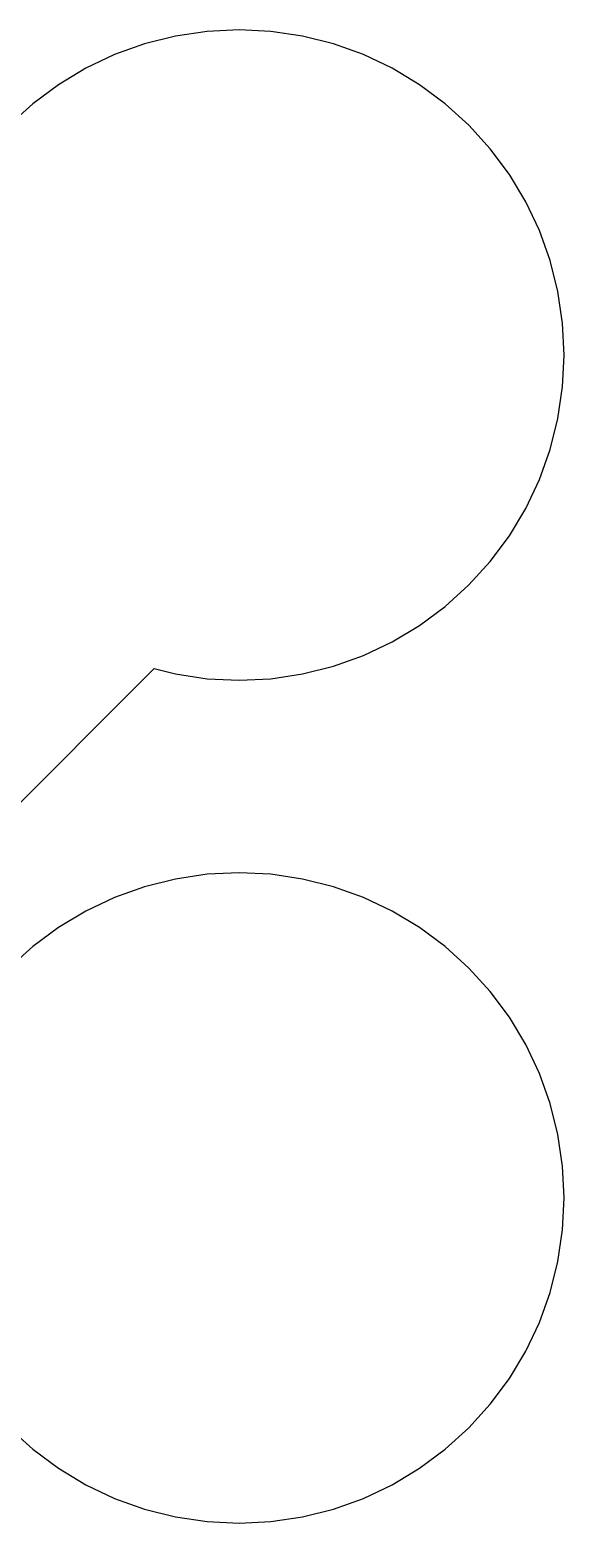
# Model space of a CAD drawing. Extents: x 1 to 107, y 1 to 71.
# Drawn here: x 11.27 to 16.97, y 1.03 to 16.97 of the extents above; entities that cross this region are included whole.
import ezdxf

# ---------------------------------------------------------------- set-up
doc = ezdxf.new("R2010")
doc.units = 0

msp = doc.modelspace()

# ---------------------------------------------------------------- linework, layer by layer
for p, q in [((12.8202, 16.9005), (12.4899, 16.8178)), ((13.1571, 16.9505), (12.8202, 16.9005)), ((13.4972, 16.9672), (13.1571, 16.9505)), ((13.8373, 16.9505), (13.4972, 16.9672)), ((14.1741, 16.9005), (13.8373, 16.9505)), ((14.5045, 16.8178), (14.1741, 16.9005)), ((12.4899, 16.8178), (12.1693, 16.703)), ((14.8251, 16.703), (14.5045, 16.8178)), ((12.1693, 16.703), (11.8615, 16.5574)), ((15.1329, 16.5574), (14.8251, 16.703)), ((11.8615, 16.5574), (11.5694, 16.3824)), ((15.425, 16.3824), (15.1329, 16.5574)), ((11.5694, 16.3824), (11.2959, 16.1795)), ((15.6985, 16.1795), (15.425, 16.3824)), ((11.2959, 16.1795), (11.0435, 15.9508)), ((15.9508, 15.9508), (15.6985, 16.1795)), ((16.1795, 15.6985), (15.9508, 15.9508)), ((16.3824, 15.425), (16.1795, 15.6985)), ((16.5574, 15.1329), (16.3824, 15.425)), ((16.703, 14.8251), (16.5574, 15.1329)), ((16.8178, 14.5045), (16.703, 14.8251)), ((16.9005, 14.1741), (16.8178, 14.5045)), ((16.9505, 13.8373), (16.9005, 14.1741)), ((16.9672, 13.4972), (16.9505, 13.8373)), ((16.9505, 13.1571), (16.9672, 13.4972)), ((16.9005, 12.8202), (16.9505, 13.1571)), ((16.8178, 12.4899), (16.9005, 12.8202)), ((16.703, 12.1693), (16.8178, 12.4899)), ((16.5574, 11.8615), (16.703, 12.1693)), ((16.3824, 11.5694), (16.5574, 11.8615)), ((16.1795, 11.2959), (16.3824, 11.5694)), ((15.9508, 11.0435), (16.1795, 11.2959)), ((15.6985, 10.8148), (15.9508, 11.0435)), ((15.425, 10.612), (15.6985, 10.8148)), ((15.1329, 10.4369), (15.425, 10.612)), ((14.8251, 10.2913), (15.1329, 10.4369)), ((14.5045, 10.1766), (14.8251, 10.2913)), ((10.2551, 7.8156), (12.5908, 10.1513)), ((12.5908, 10.1513), (12.8202, 10.0939)), ((12.8202, 10.0939), (13.1571, 10.0439)), ((13.1571, 10.0439), (13.4972, 10.0272)), ((13.4972, 10.0272), (13.8373, 10.0439)), ((13.8373, 10.0439), (14.1741, 10.0939)), ((14.1741, 10.0939), (14.5045, 10.1766)), ((13.4972, 7.97282), (13.1571, 7.9561)), ((13.8373, 7.9561), (13.4972, 7.97282)), ((12.4899, 7.82339), (12.1693, 7.70868)), ((12.8202, 7.90614), (12.4899, 7.82339)), ((13.1571, 7.9561), (12.8202, 7.90614)), ((14.1741, 7.90614), (13.8373, 7.9561)), ((14.5045, 7.82339), (14.1741, 7.90614)), ((14.8251, 7.70868), (14.5045, 7.82339)), ((12.1693, 7.70868), (11.8614, 7.56306)), ((15.1329, 7.56306), (14.8251, 7.70868)), ((11.8614, 7.56306), (11.5694, 7.38802)), ((15.425, 7.38802), (15.1329, 7.56306)), ((11.5694, 7.38802), (11.2959, 7.18515)), ((15.6985, 7.18515), (15.425, 7.38802)), ((11.2959, 7.18515), (11.0806, 6.99008)), ((15.9508, 6.95647), (15.6985, 7.18515)), ((16.1795, 6.70415), (15.9508, 6.95647)), ((16.3824, 6.43063), (16.1795, 6.70415)), ((16.5574, 6.13855), (16.3824, 6.43063)), ((16.703, 5.83072), (16.5574, 6.13855)), ((16.8178, 5.51009), (16.703, 5.83072)), ((16.9005, 5.17976), (16.8178, 5.51009)), ((16.9505, 4.84293), (16.9005, 5.17976)), ((16.9672, 4.50281), (16.9505, 4.84293)), ((16.9505, 4.16269), (16.9672, 4.50281)), ((16.9005, 3.82585), (16.9505, 4.16269)), ((16.8178, 3.49553), (16.9005, 3.82585)), ((16.703, 3.1749), (16.8178, 3.49553)), ((16.5574, 2.86707), (16.703, 3.1749)), ((16.3824, 2.57498), (16.5574, 2.86707)), ((16.1795, 2.30147), (16.3824, 2.57498)), ((15.9508, 2.04916), (16.1795, 2.30147)), ((11.0435, 2.04916), (11.2959, 1.82047)), ((15.6985, 1.82047), (15.9508, 2.04916)), ((11.2959, 1.82047), (11.5694, 1.61761)), ((15.425, 1.61761), (15.6985, 1.82047)), ((11.5694, 1.61761), (11.8615, 1.44255)), ((15.1329, 1.44255), (15.425, 1.61761)), ((11.8615, 1.44255), (12.1693, 1.29697)), ((14.8251, 1.29695), (15.1329, 1.44255)), ((12.1693, 1.29697), (12.4899, 1.18224)), ((14.5045, 1.18224), (14.8251, 1.29695)), ((12.4899, 1.18224), (12.8202, 1.09949)), ((14.1741, 1.09949), (14.5045, 1.18224)), ((12.8202, 1.09949), (13.1571, 1.04953)), ((13.1571, 1.04953), (13.4972, 1.03281)), ((13.4972, 1.03281), (13.8373, 1.04953)), ((13.8373, 1.04953), (14.1741, 1.09949))]:
    msp.add_line(p, q)

doc.saveas('drawing.dxf')
